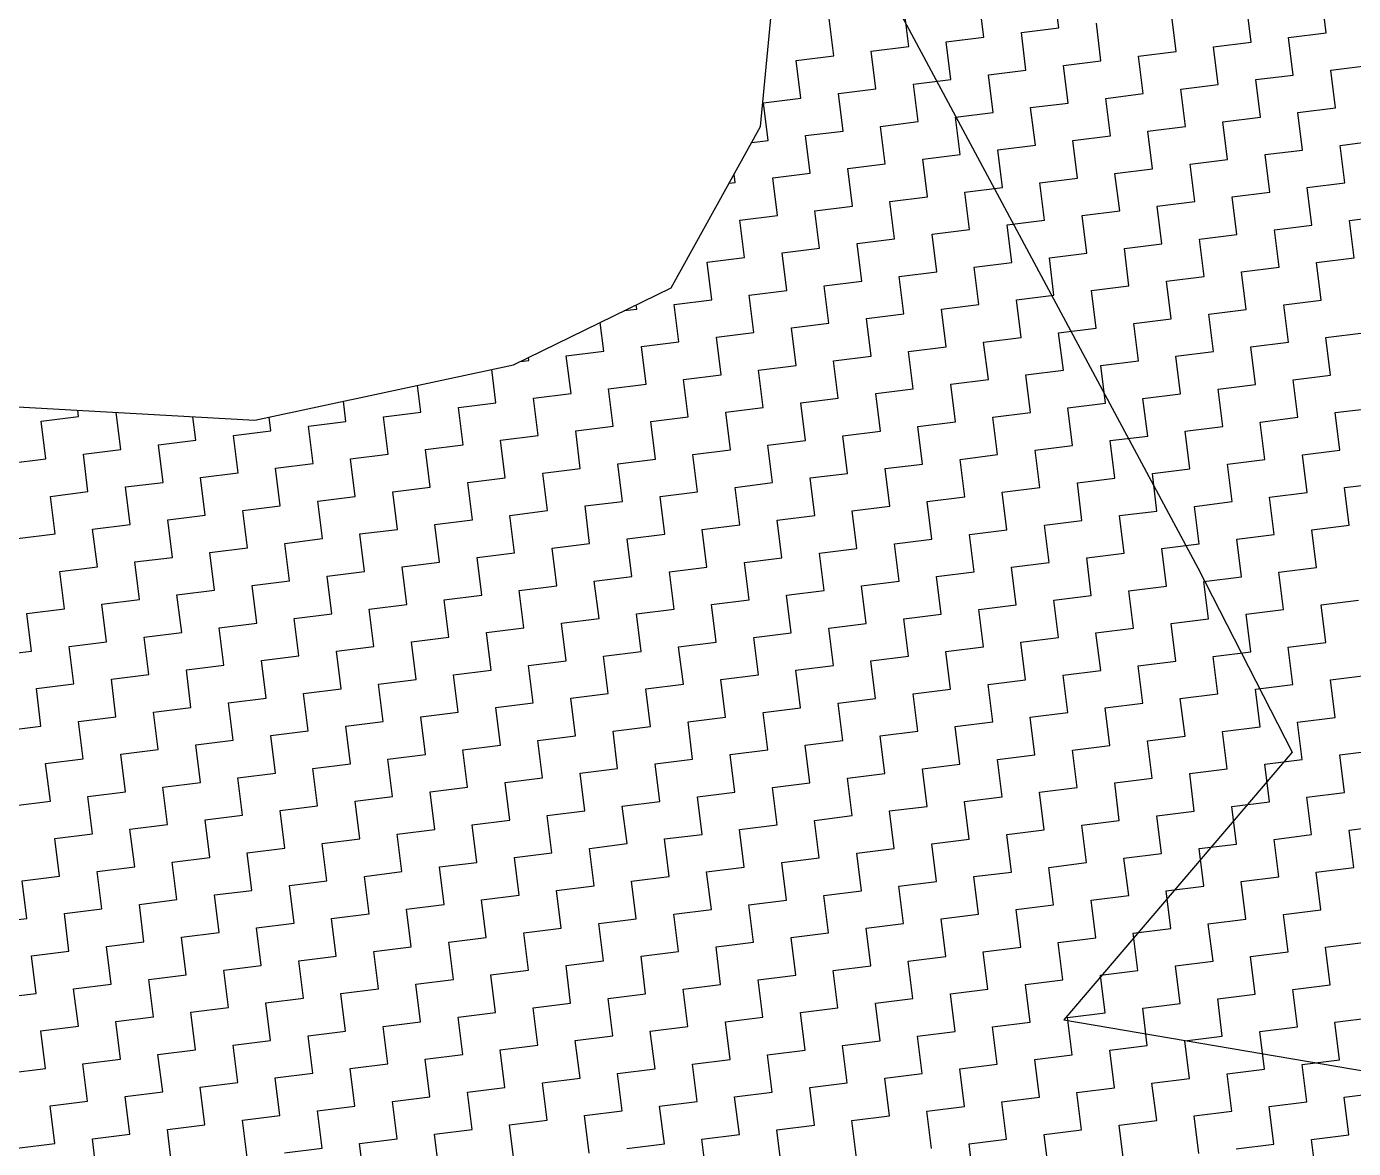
# Model space of a CAD drawing. Header units: metres. Extents: x 290108 to 292128, y 1990044 to 1991719.
# Drawn here: x 290889 to 291066.2, y 1990159 to 1990308.9 of the extents above; entities that cross this region are included whole.
import ezdxf

# ---------------------------------------------------------------- set-up
doc = ezdxf.new("R2010")
doc.units = ezdxf.units.M
doc.header["$MEASUREMENT"] = 0
doc.layers.add('POLY_HATCH', color=12, linetype='Continuous')
doc.layers.add('POLY_PARCEL', color=6, linetype='Continuous')

msp = doc.modelspace()

# ---------------------------------------------------------------- linework, layer by layer
at = {"layer": 'POLY_HATCH'}
for p, q in [((290987.05, 1990295.52), (290989.05, 1990316.56)), ((290975.08, 1990274.01), (290987.05, 1990295.52)), ((290954.02, 1990263.69), (290975.08, 1990274.01)), ((290919.49, 1990256.31), (290954.02, 1990263.69)), ((290885.35, 1990258.22), (290919.49, 1990256.31))]:
    msp.add_line(p, q, dxfattribs=at)
at = {"layer": 'POLY_HATCH', "linetype": 'Continuous'}
for p, q in [((291026.89, 1990308.7), (291026.26, 1990313.72)), ((291062.59, 1990308.06), (291061.97, 1990313.07)), ((291006.84, 1990306.21), (291006.22, 1990311.22)), ((291016.87, 1990307.46), (291016.24, 1990312.47)), ((291052.57, 1990306.81), (291051.95, 1990311.82)), ((290996.82, 1990304.96), (290996.2, 1990309.97)), ((291042.55, 1990305.56), (291041.92, 1990310.57)), ((291021.88, 1990308.08), (291026.89, 1990308.7)), ((291022.5, 1990303.07), (291021.88, 1990308.08)), ((291032.52, 1990304.32), (291031.9, 1990309.33)), ((291057.58, 1990307.43), (291062.59, 1990308.06)), ((291001.83, 1990305.59), (291006.84, 1990306.21)), ((291011.85, 1990306.83), (291016.87, 1990307.46)), ((291012.48, 1990301.82), (291011.85, 1990306.83)), ((291047.56, 1990306.19), (291052.57, 1990306.81)), ((291048.18, 1990301.17), (291047.56, 1990306.19)), ((291058.2, 1990302.42), (291057.58, 1990307.43)), ((290991.81, 1990304.34), (290996.82, 1990304.96)), ((290992.43, 1990299.33), (290991.81, 1990304.34)), ((291002.45, 1990300.58), (291001.83, 1990305.59)), ((291027.51, 1990303.69), (291032.52, 1990304.32)), ((291037.53, 1990304.94), (291042.55, 1990305.56)), ((291038.16, 1990299.93), (291037.53, 1990304.94)), ((291017.49, 1990302.45), (291022.5, 1990303.07)), ((291018.11, 1990297.43), (291017.49, 1990302.45)), ((291028.14, 1990298.68), (291027.51, 1990303.69)), ((291053.19, 1990301.8), (291058.2, 1990302.42)), ((291063.22, 1990303.05), (291068.23, 1990303.67)), ((291063.84, 1990298.03), (291063.22, 1990303.05)), ((290997.44, 1990299.95), (291002.45, 1990300.58)), ((291007.47, 1990301.2), (291012.48, 1990301.82)), ((291008.09, 1990296.19), (291007.47, 1990301.2)), ((291043.17, 1990300.55), (291048.18, 1990301.17)), ((291043.79, 1990295.54), (291043.17, 1990300.55)), ((291053.82, 1990296.79), (291053.19, 1990301.8)), ((290987.42, 1990298.7), (290992.43, 1990299.33)), ((290998.07, 1990294.94), (290997.44, 1990299.95)), ((291033.15, 1990299.3), (291038.16, 1990299.93)), ((291033.77, 1990294.29), (291033.15, 1990299.3)), ((290988.04, 1990293.69), (290987.42, 1990298.7)), ((291013.1, 1990296.81), (291018.11, 1990297.43)), ((291023.12, 1990298.06), (291028.14, 1990298.68)), ((291023.75, 1990293.05), (291023.12, 1990298.06)), ((291058.83, 1990297.41), (291063.84, 1990298.03)), ((291059.45, 1990292.4), (291058.83, 1990297.41)), ((291003.08, 1990295.56), (291008.09, 1990296.19)), ((291003.7, 1990290.55), (291003.08, 1990295.56)), ((291013.72, 1990291.8), (291013.1, 1990296.81)), ((291038.78, 1990294.92), (291043.79, 1990295.54)), ((291048.8, 1990296.16), (291053.82, 1990296.79)), ((291049.43, 1990291.15), (291048.8, 1990296.16)), ((290985.88, 1990293.42), (290988.04, 1990293.69)), ((290993.06, 1990294.32), (290998.07, 1990294.94)), ((290993.68, 1990289.31), (290993.06, 1990294.32)), ((291028.76, 1990293.67), (291033.77, 1990294.29)), ((291029.38, 1990288.66), (291028.76, 1990293.67)), ((291039.41, 1990289.9), (291038.78, 1990294.92)), ((291064.46, 1990293.02), (291069.47, 1990293.65)), ((291008.71, 1990291.18), (291013.72, 1990291.8)), ((291018.74, 1990292.42), (291023.75, 1990293.05)), ((291019.36, 1990287.41), (291018.74, 1990292.42)), ((291054.44, 1990291.78), (291059.45, 1990292.4)), ((291055.06, 1990286.76), (291054.44, 1990291.78)), ((291065.09, 1990288.01), (291064.46, 1990293.02)), ((290998.69, 1990289.93), (291003.7, 1990290.55)), ((290999.31, 1990284.92), (290998.69, 1990289.93)), ((291009.34, 1990286.16), (291008.71, 1990291.18)), ((291034.39, 1990289.28), (291039.41, 1990289.9)), ((291044.42, 1990290.53), (291049.43, 1990291.15)), ((291045.04, 1990285.52), (291044.42, 1990290.53)), ((290983.66, 1990288.06), (290983.52, 1990289.18)), ((290988.67, 1990288.68), (290993.68, 1990289.31)), ((290989.29, 1990283.67), (290988.67, 1990288.68)), ((291024.37, 1990288.03), (291029.38, 1990288.66)), ((291035.02, 1990284.27), (291034.39, 1990289.28)), ((290982.84, 1990287.96), (290983.66, 1990288.06)), ((291014.35, 1990286.79), (291019.36, 1990287.41)), ((291014.97, 1990281.78), (291014.35, 1990286.79)), ((291024.99, 1990283.02), (291024.37, 1990288.03)), ((291050.05, 1990286.14), (291055.06, 1990286.76)), ((291060.07, 1990287.39), (291065.09, 1990288.01)), ((291060.7, 1990282.38), (291060.07, 1990287.39)), ((290994.3, 1990284.29), (290999.31, 1990284.92)), ((291004.33, 1990285.54), (291009.34, 1990286.16)), ((291004.95, 1990280.53), (291004.33, 1990285.54)), ((291040.03, 1990284.89), (291045.04, 1990285.52)), ((291040.65, 1990279.88), (291040.03, 1990284.89)), ((291050.67, 1990281.13), (291050.05, 1990286.14)), ((290984.28, 1990283.05), (290989.29, 1990283.67)), ((290984.9, 1990278.04), (290984.28, 1990283.05)), ((290994.93, 1990279.28), (290994.3, 1990284.29)), ((291019.98, 1990282.4), (291024.99, 1990283.02)), ((291030.01, 1990283.65), (291035.02, 1990284.27)), ((291030.63, 1990278.64), (291030.01, 1990283.65)), ((291065.71, 1990283), (291070.72, 1990283.62)), ((291066.33, 1990277.99), (291065.71, 1990283)), ((291009.96, 1990281.15), (291014.97, 1990281.78)), ((291010.58, 1990276.14), (291009.96, 1990281.15)), ((291020.61, 1990277.39), (291019.98, 1990282.4)), ((291045.66, 1990280.51), (291050.67, 1990281.13)), ((291055.69, 1990281.75), (291060.7, 1990282.38)), ((291056.31, 1990276.74), (291055.69, 1990281.75)), ((290989.91, 1990278.66), (290994.93, 1990279.28)), ((290999.94, 1990279.91), (291004.95, 1990280.53)), ((291000.56, 1990274.89), (290999.94, 1990279.91)), ((291035.64, 1990279.26), (291040.65, 1990279.88)), ((291036.26, 1990274.25), (291035.64, 1990279.26)), ((291046.29, 1990275.49), (291045.66, 1990280.51)), ((290979.89, 1990277.41), (290984.9, 1990278.04)), ((290990.54, 1990273.65), (290989.91, 1990278.66)), ((291025.62, 1990278.01), (291030.63, 1990278.64)), ((291026.24, 1990273), (291025.62, 1990278.01)), ((291061.32, 1990277.36), (291066.33, 1990277.99)), ((290980.51, 1990272.4), (290979.89, 1990277.41)), ((291005.57, 1990275.52), (291010.58, 1990276.14)), ((291015.59, 1990276.76), (291020.61, 1990277.39)), ((291016.22, 1990271.75), (291015.59, 1990276.76)), ((291051.3, 1990276.12), (291056.31, 1990276.74)), ((291051.92, 1990271.11), (291051.3, 1990276.12)), ((291061.94, 1990272.35), (291061.32, 1990277.36)), ((290995.55, 1990274.27), (291000.56, 1990274.89)), ((290996.17, 1990269.26), (290995.55, 1990274.27)), ((291006.2, 1990270.51), (291005.57, 1990275.52)), ((291031.25, 1990273.62), (291036.26, 1990274.25)), ((291041.28, 1990274.87), (291046.29, 1990275.49)), ((291041.9, 1990269.86), (291041.28, 1990274.87)), ((290975.5, 1990271.78), (290980.51, 1990272.4)), ((290985.53, 1990273.02), (290990.54, 1990273.65)), ((290986.15, 1990268.01), (290985.53, 1990273.02)), ((291021.23, 1990272.38), (291026.24, 1990273)), ((291021.85, 1990267.37), (291021.23, 1990272.38)), ((291031.88, 1990268.61), (291031.25, 1990273.62)), ((291056.93, 1990271.73), (291061.94, 1990272.35)), ((290968.84, 1990270.95), (290970.49, 1990271.15)), ((290970.49, 1990271.15), (290970.42, 1990271.72)), ((290976.13, 1990266.77), (290975.5, 1990271.78)), ((291001.18, 1990269.88), (291006.2, 1990270.51)), ((291011.21, 1990271.13), (291016.22, 1990271.75)), ((291011.83, 1990266.12), (291011.21, 1990271.13)), ((291046.91, 1990270.48), (291051.92, 1990271.11)), ((291047.53, 1990265.47), (291046.91, 1990270.48)), ((291057.56, 1990266.72), (291056.93, 1990271.73)), ((290966.1, 1990265.52), (290965.62, 1990269.37)), ((290991.16, 1990268.64), (290996.17, 1990269.26)), ((290991.78, 1990263.62), (290991.16, 1990268.64)), ((291001.81, 1990264.87), (291001.18, 1990269.88)), ((291026.86, 1990267.99), (291031.88, 1990268.61)), ((291036.89, 1990269.24), (291041.9, 1990269.86)), ((291037.51, 1990264.22), (291036.89, 1990269.24)), ((290981.14, 1990267.39), (290986.15, 1990268.01)), ((290981.76, 1990262.38), (290981.14, 1990267.39)), ((291016.84, 1990266.74), (291021.85, 1990267.37)), ((291027.49, 1990262.98), (291026.86, 1990267.99)), ((291062.57, 1990267.34), (291067.58, 1990267.97)), ((291063.19, 1990262.33), (291062.57, 1990267.34)), ((290961.09, 1990264.9), (290966.1, 1990265.52)), ((290971.12, 1990266.14), (290976.13, 1990266.77)), ((290971.74, 1990261.13), (290971.12, 1990266.14)), ((291006.82, 1990265.5), (291011.83, 1990266.12)), ((291007.44, 1990260.48), (291006.82, 1990265.5)), ((291017.47, 1990261.73), (291016.84, 1990266.74)), ((291042.52, 1990264.85), (291047.53, 1990265.47)), ((291052.55, 1990266.09), (291057.56, 1990266.72)), ((291053.17, 1990261.08), (291052.55, 1990266.09)), ((290954.92, 1990264.13), (290956.08, 1990264.27)), ((290956.08, 1990264.27), (290956.03, 1990264.67)), ((290961.72, 1990259.88), (290961.09, 1990264.9)), ((290986.77, 1990263), (290991.78, 1990263.62)), ((290996.8, 1990264.25), (291001.81, 1990264.87)), ((290997.42, 1990259.24), (290996.8, 1990264.25)), ((291032.5, 1990263.6), (291037.51, 1990264.22)), ((291033.12, 1990258.59), (291032.5, 1990263.6)), ((291043.15, 1990259.84), (291042.52, 1990264.85)), ((290951.69, 1990258.64), (290951.14, 1990263.07)), ((290976.75, 1990261.75), (290981.76, 1990262.38)), ((290977.37, 1990256.74), (290976.75, 1990261.75)), ((290987.4, 1990257.99), (290986.77, 1990263)), ((291012.45, 1990261.11), (291017.47, 1990261.73)), ((291022.48, 1990262.35), (291027.49, 1990262.98)), ((291023.1, 1990257.34), (291022.48, 1990262.35)), ((291058.18, 1990261.71), (291063.19, 1990262.33)), ((291058.8, 1990256.7), (291058.18, 1990261.71)), ((290941.67, 1990257.39), (290941.23, 1990260.95)), ((290956.7, 1990259.26), (290961.72, 1990259.88)), ((290966.73, 1990260.51), (290971.74, 1990261.13)), ((290967.35, 1990255.5), (290966.73, 1990260.51)), ((291002.43, 1990259.86), (291007.44, 1990260.48)), ((291003.05, 1990254.85), (291002.43, 1990259.86)), ((291013.08, 1990256.1), (291012.45, 1990261.11)), ((291038.13, 1990259.21), (291043.15, 1990259.84)), ((291048.16, 1990260.46), (291053.17, 1990261.08)), ((291048.78, 1990255.45), (291048.16, 1990260.46)), ((290931.65, 1990256.14), (290931.31, 1990258.84)), ((290946.68, 1990258.01), (290951.69, 1990258.64)), ((290947.31, 1990253), (290946.68, 1990258.01)), ((290957.33, 1990254.25), (290956.7, 1990259.26)), ((290982.39, 1990257.37), (290987.4, 1990257.99)), ((290992.41, 1990258.61), (290997.42, 1990259.24)), ((290993.03, 1990253.6), (290992.41, 1990258.61)), ((291028.11, 1990257.97), (291033.12, 1990258.59)), ((291038.76, 1990254.2), (291038.13, 1990259.21)), ((290890.93, 1990256.17), (290895.94, 1990256.79)), ((290895.94, 1990256.79), (290895.84, 1990257.64)), ((290901.58, 1990252.4), (290900.96, 1990257.35)), ((290911.6, 1990253.65), (290911.21, 1990256.77)), ((290921.62, 1990254.9), (290921.4, 1990256.72)), ((290936.66, 1990256.77), (290941.67, 1990257.39)), ((290937.28, 1990251.76), (290936.66, 1990256.77)), ((290972.36, 1990256.12), (290977.37, 1990256.74)), ((290983.01, 1990252.36), (290982.39, 1990257.37)), ((291018.09, 1990256.72), (291023.1, 1990257.34)), ((291018.71, 1990251.71), (291018.09, 1990256.72)), ((291028.73, 1990252.95), (291028.11, 1990257.97)), ((291053.79, 1990256.07), (291058.8, 1990256.7)), ((291063.81, 1990257.32), (291068.83, 1990257.94)), ((291064.44, 1990252.31), (291063.81, 1990257.32)), ((290891.56, 1990251.16), (290890.93, 1990256.17)), ((290916.61, 1990254.27), (290921.62, 1990254.9)), ((290926.64, 1990255.52), (290931.65, 1990256.14)), ((290927.26, 1990250.51), (290926.64, 1990255.52)), ((290962.34, 1990254.87), (290967.35, 1990255.5)), ((290962.96, 1990249.86), (290962.34, 1990254.87)), ((290972.99, 1990251.11), (290972.36, 1990256.12)), ((290998.04, 1990254.23), (291003.05, 1990254.85)), ((291008.07, 1990255.47), (291013.08, 1990256.1)), ((291008.69, 1990250.46), (291008.07, 1990255.47)), ((291043.77, 1990254.83), (291048.78, 1990255.45)), ((291044.39, 1990249.81), (291043.77, 1990254.83)), ((291054.42, 1990251.06), (291053.79, 1990256.07)), ((290906.59, 1990253.03), (290911.6, 1990253.65)), ((290907.21, 1990248.01), (290906.59, 1990253.03)), ((290917.24, 1990249.26), (290916.61, 1990254.27)), ((290942.29, 1990252.38), (290947.31, 1990253)), ((290952.32, 1990253.63), (290957.33, 1990254.25)), ((290952.94, 1990248.61), (290952.32, 1990253.63)), ((290988.02, 1990252.98), (290993.03, 1990253.6)), ((290988.64, 1990247.97), (290988.02, 1990252.98)), ((290998.67, 1990249.21), (290998.04, 1990254.23)), ((291023.72, 1990252.33), (291028.73, 1990252.95)), ((291033.75, 1990253.58), (291038.76, 1990254.2)), ((291034.37, 1990248.57), (291033.75, 1990253.58)), ((290886.54, 1990250.53), (290891.56, 1990251.16)), ((290896.57, 1990251.78), (290901.58, 1990252.4)), ((290897.19, 1990246.77), (290896.57, 1990251.78)), ((290932.27, 1990251.13), (290937.28, 1990251.76)), ((290932.89, 1990246.12), (290932.27, 1990251.13)), ((290942.92, 1990247.37), (290942.29, 1990252.38)), ((290967.97, 1990250.48), (290972.99, 1990251.11)), ((290978, 1990251.73), (290983.01, 1990252.36)), ((290978.62, 1990246.72), (290978, 1990251.73)), ((291013.7, 1990251.08), (291018.71, 1990251.71)), ((291014.32, 1990246.07), (291013.7, 1990251.08)), ((291024.35, 1990247.32), (291023.72, 1990252.33)), ((291049.4, 1990250.44), (291054.42, 1990251.06)), ((291059.43, 1990251.68), (291064.44, 1990252.31)), ((291060.05, 1990246.67), (291059.43, 1990251.68)), ((290912.23, 1990248.64), (290917.24, 1990249.26)), ((290922.25, 1990249.89), (290927.26, 1990250.51)), ((290922.87, 1990244.87), (290922.25, 1990249.89)), ((290957.95, 1990249.24), (290962.96, 1990249.86)), ((290958.58, 1990244.23), (290957.95, 1990249.24)), ((290968.6, 1990245.47), (290967.97, 1990250.48)), ((290993.66, 1990248.59), (290998.67, 1990249.21)), ((291003.68, 1990249.84), (291008.69, 1990250.46)), ((291004.3, 1990244.83), (291003.68, 1990249.84)), ((291039.38, 1990249.19), (291044.39, 1990249.81)), ((291040, 1990244.18), (291039.38, 1990249.19)), ((291050.03, 1990245.43), (291049.4, 1990250.44)), ((290902.2, 1990247.39), (290907.21, 1990248.01)), ((290902.83, 1990242.38), (290902.2, 1990247.39)), ((290912.85, 1990243.63), (290912.23, 1990248.64)), ((290937.91, 1990246.74), (290942.92, 1990247.37)), ((290947.93, 1990247.99), (290952.94, 1990248.61)), ((290948.55, 1990242.98), (290947.93, 1990247.99)), ((290983.63, 1990247.34), (290988.64, 1990247.97)), ((290984.26, 1990242.33), (290983.63, 1990247.34)), ((290994.28, 1990243.58), (290993.66, 1990248.59)), ((291029.36, 1990247.94), (291034.37, 1990248.57)), ((291029.98, 1990242.93), (291029.36, 1990247.94)), ((291065.06, 1990247.3), (291070.07, 1990247.92)), ((290892.18, 1990246.14), (290897.19, 1990246.77)), ((290892.8, 1990241.13), (290892.18, 1990246.14)), ((290927.88, 1990245.5), (290932.89, 1990246.12)), ((290938.53, 1990241.73), (290937.91, 1990246.74)), ((290973.61, 1990246.1), (290978.62, 1990246.72)), ((290974.23, 1990241.09), (290973.61, 1990246.1)), ((291009.31, 1990245.45), (291014.32, 1990246.07)), ((291019.34, 1990246.7), (291024.35, 1990247.32)), ((291019.96, 1990241.68), (291019.34, 1990246.7)), ((291055.04, 1990246.05), (291060.05, 1990246.67)), ((291055.66, 1990241.04), (291055.04, 1990246.05)), ((291065.69, 1990242.28), (291065.06, 1990247.3)), ((290917.86, 1990244.25), (290922.87, 1990244.87)), ((290918.48, 1990239.24), (290917.86, 1990244.25)), ((290928.51, 1990240.49), (290927.88, 1990245.5)), ((290953.56, 1990243.6), (290958.58, 1990244.23)), ((290963.59, 1990244.85), (290968.6, 1990245.47)), ((290964.21, 1990239.84), (290963.59, 1990244.85)), ((290999.29, 1990244.2), (291004.3, 1990244.83)), ((290999.91, 1990239.19), (290999.29, 1990244.2)), ((291009.94, 1990240.44), (291009.31, 1990245.45)), ((291034.99, 1990243.56), (291040, 1990244.18)), ((291045.02, 1990244.8), (291050.03, 1990245.43)), ((291045.64, 1990239.79), (291045.02, 1990244.8)), ((290897.81, 1990241.76), (290902.83, 1990242.38)), ((290907.84, 1990243), (290912.85, 1990243.63)), ((290908.46, 1990237.99), (290907.84, 1990243)), ((290943.54, 1990242.36), (290948.55, 1990242.98)), ((290944.16, 1990237.34), (290943.54, 1990242.36)), ((290954.19, 1990238.59), (290953.56, 1990243.6)), ((290979.24, 1990241.71), (290984.26, 1990242.33)), ((290989.27, 1990242.96), (290994.28, 1990243.58)), ((290989.89, 1990237.94), (290989.27, 1990242.96)), ((291024.97, 1990242.31), (291029.98, 1990242.93)), ((291025.59, 1990237.3), (291024.97, 1990242.31)), ((291035.62, 1990238.54), (291034.99, 1990243.56)), ((291060.67, 1990241.66), (291065.69, 1990242.28)), ((290887.79, 1990240.51), (290892.8, 1990241.13)), ((290898.44, 1990236.74), (290897.81, 1990241.76)), ((290923.5, 1990239.86), (290928.51, 1990240.49)), ((290933.52, 1990241.11), (290938.53, 1990241.73)), ((290934.14, 1990236.1), (290933.52, 1990241.11)), ((290969.22, 1990240.46), (290974.23, 1990241.09)), ((290969.84, 1990235.45), (290969.22, 1990240.46)), ((290979.87, 1990236.7), (290979.24, 1990241.71)), ((291004.92, 1990239.81), (291009.94, 1990240.44)), ((291014.95, 1990241.06), (291019.96, 1990241.68)), ((291015.57, 1990236.05), (291014.95, 1990241.06)), ((291050.65, 1990240.41), (291055.66, 1990241.04)), ((291051.27, 1990235.4), (291050.65, 1990240.41)), ((291061.3, 1990236.65), (291060.67, 1990241.66)), ((290913.47, 1990238.62), (290918.48, 1990239.24)), ((290914.1, 1990233.6), (290913.47, 1990238.62)), ((290924.12, 1990234.85), (290923.5, 1990239.86)), ((290949.18, 1990237.97), (290954.19, 1990238.59)), ((290959.2, 1990239.21), (290964.21, 1990239.84)), ((290959.82, 1990234.2), (290959.2, 1990239.21)), ((290994.9, 1990238.57), (290999.91, 1990239.19)), ((290995.53, 1990233.56), (290994.9, 1990238.57)), ((291005.55, 1990234.8), (291004.92, 1990239.81)), ((291030.61, 1990237.92), (291035.62, 1990238.54)), ((291040.63, 1990239.17), (291045.64, 1990239.79)), ((291041.25, 1990234.16), (291040.63, 1990239.17)), ((290893.43, 1990236.12), (290898.44, 1990236.74)), ((290903.45, 1990237.37), (290908.46, 1990237.99)), ((290904.07, 1990232.36), (290903.45, 1990237.37)), ((290939.15, 1990236.72), (290944.16, 1990237.34)), ((290939.78, 1990231.71), (290939.15, 1990236.72)), ((290949.8, 1990232.96), (290949.18, 1990237.97)), ((290974.86, 1990236.07), (290979.87, 1990236.7)), ((290984.88, 1990237.32), (290989.89, 1990237.94)), ((290985.5, 1990232.31), (290984.88, 1990237.32)), ((291020.58, 1990236.67), (291025.59, 1990237.3)), ((291031.23, 1990232.91), (291030.61, 1990237.92)), ((290894.05, 1990231.11), (290893.43, 1990236.12)), ((290929.13, 1990235.47), (290934.14, 1990236.1)), ((290929.75, 1990230.46), (290929.13, 1990235.47)), ((290964.83, 1990234.83), (290969.84, 1990235.45)), ((290975.48, 1990231.06), (290974.86, 1990236.07)), ((291010.56, 1990235.43), (291015.57, 1990236.05)), ((291011.18, 1990230.42), (291010.56, 1990235.43)), ((291021.21, 1990231.66), (291020.58, 1990236.67)), ((291046.26, 1990234.78), (291051.27, 1990235.4)), ((291056.29, 1990236.03), (291061.3, 1990236.65)), ((291056.91, 1990231.01), (291056.29, 1990236.03)), ((290909.08, 1990232.98), (290914.1, 1990233.6)), ((290919.11, 1990234.23), (290924.12, 1990234.85)), ((290919.73, 1990229.22), (290919.11, 1990234.23)), ((290954.81, 1990233.58), (290959.82, 1990234.2)), ((290955.43, 1990228.57), (290954.81, 1990233.58)), ((290965.46, 1990229.82), (290964.83, 1990234.83)), ((290990.51, 1990232.93), (290995.53, 1990233.56)), ((291000.54, 1990234.18), (291005.55, 1990234.8)), ((291001.16, 1990229.17), (291000.54, 1990234.18)), ((291036.24, 1990233.53), (291041.25, 1990234.16)), ((291036.86, 1990228.52), (291036.24, 1990233.53)), ((291046.89, 1990229.77), (291046.26, 1990234.78)), ((290899.06, 1990231.73), (290904.07, 1990232.36)), ((290899.68, 1990226.72), (290899.06, 1990231.73)), ((290909.71, 1990227.97), (290909.08, 1990232.98)), ((290934.76, 1990231.09), (290939.78, 1990231.71)), ((290944.79, 1990232.33), (290949.8, 1990232.96)), ((290945.41, 1990227.32), (290944.79, 1990232.33)), ((290980.49, 1990231.69), (290985.5, 1990232.31)), ((290981.11, 1990226.67), (290980.49, 1990231.69)), ((290991.14, 1990227.92), (290990.51, 1990232.93)), ((291016.19, 1990231.04), (291021.21, 1990231.66)), ((291026.22, 1990232.29), (291031.23, 1990232.91)), ((291026.84, 1990227.27), (291026.22, 1990232.29)), ((291061.92, 1990231.64), (291066.93, 1990232.26)), ((291062.54, 1990226.63), (291061.92, 1990231.64)), ((290889.04, 1990230.49), (290894.05, 1990231.11)), ((290889.66, 1990225.48), (290889.04, 1990230.49)), ((290924.74, 1990229.84), (290929.75, 1990230.46)), ((290925.37, 1990224.83), (290924.74, 1990229.84)), ((290935.39, 1990226.07), (290934.76, 1990231.09)), ((290960.45, 1990229.19), (290965.46, 1990229.82)), ((290970.47, 1990230.44), (290975.48, 1990231.06)), ((290971.09, 1990225.43), (290970.47, 1990230.44)), ((291006.17, 1990229.79), (291011.18, 1990230.42)), ((291006.8, 1990224.78), (291006.17, 1990229.79)), ((291016.82, 1990226.03), (291016.19, 1990231.04)), ((291041.88, 1990229.14), (291046.89, 1990229.77)), ((291051.9, 1990230.39), (291056.91, 1990231.01)), ((291052.52, 1990225.38), (291051.9, 1990230.39)), ((290904.7, 1990227.35), (290909.71, 1990227.97)), ((290914.72, 1990228.59), (290919.73, 1990229.22)), ((290915.34, 1990223.58), (290914.72, 1990228.59)), ((290950.42, 1990227.95), (290955.43, 1990228.57)), ((290951.05, 1990222.93), (290950.42, 1990227.95)), ((290961.07, 1990224.18), (290960.45, 1990229.19)), ((290986.13, 1990227.3), (290991.14, 1990227.92)), ((290996.15, 1990228.54), (291001.16, 1990229.17)), ((290996.77, 1990223.53), (290996.15, 1990228.54)), ((291031.85, 1990227.9), (291036.86, 1990228.52)), ((291032.48, 1990222.89), (291031.85, 1990227.9)), ((291042.5, 1990224.13), (291041.88, 1990229.14)), ((290894.67, 1990226.1), (290899.68, 1990226.72)), ((290895.3, 1990221.09), (290894.67, 1990226.1)), ((290905.32, 1990222.33), (290904.7, 1990227.35)), ((290930.38, 1990225.45), (290935.39, 1990226.07)), ((290940.4, 1990226.7), (290945.41, 1990227.32)), ((290941.02, 1990221.69), (290940.4, 1990226.7)), ((290976.1, 1990226.05), (290981.11, 1990226.67)), ((290986.75, 1990222.29), (290986.13, 1990227.3)), ((291021.83, 1990226.65), (291026.84, 1990227.27)), ((291022.45, 1990221.64), (291021.83, 1990226.65)), ((291057.53, 1990226), (291062.54, 1990226.63)), ((290884.65, 1990224.85), (290889.66, 1990225.48)), ((290920.35, 1990224.2), (290925.37, 1990224.83)), ((290931, 1990220.44), (290930.38, 1990225.45)), ((290966.08, 1990224.8), (290971.09, 1990225.43)), ((290966.7, 1990219.79), (290966.08, 1990224.8)), ((290976.73, 1990221.04), (290976.1, 1990226.05)), ((291001.78, 1990224.16), (291006.8, 1990224.78)), ((291011.81, 1990225.4), (291016.82, 1990226.03)), ((291012.43, 1990220.39), (291011.81, 1990225.4)), ((291047.51, 1990224.76), (291052.52, 1990225.38)), ((291048.13, 1990219.75), (291047.51, 1990224.76)), ((291058.16, 1990220.99), (291057.53, 1990226)), ((290910.33, 1990222.96), (290915.34, 1990223.58)), ((290910.95, 1990217.95), (290910.33, 1990222.96)), ((290920.98, 1990219.19), (290920.35, 1990224.2)), ((290946.03, 1990222.31), (290951.05, 1990222.93)), ((290956.06, 1990223.56), (290961.07, 1990224.18)), ((290956.68, 1990218.55), (290956.06, 1990223.56)), ((290991.76, 1990222.91), (290996.77, 1990223.53)), ((290992.38, 1990217.9), (290991.76, 1990222.91)), ((291002.41, 1990219.15), (291001.78, 1990224.16)), ((291027.46, 1990222.26), (291032.48, 1990222.89)), ((291037.49, 1990223.51), (291042.5, 1990224.13)), ((291038.11, 1990218.5), (291037.49, 1990223.51)), ((290890.29, 1990220.46), (290895.3, 1990221.09)), ((290900.31, 1990221.71), (290905.32, 1990222.33)), ((290900.93, 1990216.7), (290900.31, 1990221.71)), ((290936.01, 1990221.06), (290941.02, 1990221.69)), ((290936.64, 1990216.05), (290936.01, 1990221.06)), ((290946.66, 1990217.3), (290946.03, 1990222.31)), ((290971.72, 1990220.42), (290976.73, 1990221.04)), ((290981.74, 1990221.66), (290986.75, 1990222.29)), ((290982.36, 1990216.65), (290981.74, 1990221.66)), ((291017.44, 1990221.02), (291022.45, 1990221.64)), ((291018.06, 1990216), (291017.44, 1990221.02)), ((291028.09, 1990217.25), (291027.46, 1990222.26)), ((291053.14, 1990220.37), (291058.16, 1990220.99)), ((291063.17, 1990221.62), (291068.18, 1990222.24)), ((291063.79, 1990216.6), (291063.17, 1990221.62)), ((290890.91, 1990215.45), (290890.29, 1990220.46)), ((290915.97, 1990218.57), (290920.98, 1990219.19)), ((290925.99, 1990219.82), (290931, 1990220.44)), ((290926.61, 1990214.81), (290925.99, 1990219.82)), ((290961.69, 1990219.17), (290966.7, 1990219.79)), ((290962.32, 1990214.16), (290961.69, 1990219.17)), ((290972.34, 1990215.4), (290971.72, 1990220.42)), ((290997.4, 1990218.52), (291002.41, 1990219.15)), ((291007.42, 1990219.77), (291012.43, 1990220.39)), ((291008.04, 1990214.76), (291007.42, 1990219.77)), ((291043.12, 1990219.12), (291048.13, 1990219.75)), ((291043.75, 1990214.11), (291043.12, 1990219.12)), ((291053.77, 1990215.36), (291053.14, 1990220.37)), ((290905.94, 1990217.32), (290910.95, 1990217.95)), ((290906.57, 1990212.31), (290905.94, 1990217.32)), ((290916.59, 1990213.56), (290915.97, 1990218.57)), ((290941.65, 1990216.68), (290946.66, 1990217.3)), ((290951.67, 1990217.92), (290956.68, 1990218.55)), ((290952.29, 1990212.91), (290951.67, 1990217.92)), ((290987.37, 1990217.28), (290992.38, 1990217.9)), ((290988, 1990212.26), (290987.37, 1990217.28)), ((290998.02, 1990213.51), (290997.4, 1990218.52)), ((291023.08, 1990216.63), (291028.09, 1990217.25)), ((291033.1, 1990217.87), (291038.11, 1990218.5)), ((291033.72, 1990212.86), (291033.1, 1990217.87)), ((290885.9, 1990214.83), (290890.91, 1990215.45)), ((290895.92, 1990216.08), (290900.93, 1990216.7)), ((290896.54, 1990211.06), (290895.92, 1990216.08)), ((290931.62, 1990215.43), (290936.64, 1990216.05)), ((290932.25, 1990210.42), (290931.62, 1990215.43)), ((290942.27, 1990211.66), (290941.65, 1990216.68)), ((290977.35, 1990216.03), (290982.36, 1990216.65)), ((290977.97, 1990211.02), (290977.35, 1990216.03)), ((291013.05, 1990215.38), (291018.06, 1990216)), ((291023.7, 1990211.62), (291023.08, 1990216.63)), ((291058.78, 1990215.98), (291063.79, 1990216.6)), ((291059.4, 1990210.97), (291058.78, 1990215.98)), ((290921.6, 1990214.18), (290926.61, 1990214.81)), ((290922.22, 1990209.17), (290921.6, 1990214.18)), ((290957.3, 1990213.53), (290962.32, 1990214.16)), ((290967.33, 1990214.78), (290972.34, 1990215.4)), ((290967.95, 1990209.77), (290967.33, 1990214.78)), ((291003.03, 1990214.13), (291008.04, 1990214.76)), ((291003.65, 1990209.12), (291003.03, 1990214.13)), ((291013.68, 1990210.37), (291013.05, 1990215.38)), ((291038.73, 1990213.49), (291043.75, 1990214.11)), ((291048.76, 1990214.73), (291053.77, 1990215.36)), ((291049.38, 1990209.72), (291048.76, 1990214.73)), ((290901.56, 1990211.69), (290906.57, 1990212.31)), ((290911.58, 1990212.93), (290916.59, 1990213.56)), ((290912.2, 1990207.92), (290911.58, 1990212.93)), ((290947.28, 1990212.29), (290952.29, 1990212.91)), ((290947.9, 1990207.28), (290947.28, 1990212.29)), ((290957.93, 1990208.52), (290957.3, 1990213.53)), ((290982.98, 1990211.64), (290988, 1990212.26)), ((290993.01, 1990212.89), (290998.02, 1990213.51)), ((290993.63, 1990207.88), (290993.01, 1990212.89)), ((291028.71, 1990212.24), (291033.72, 1990212.86)), ((291029.33, 1990207.23), (291028.71, 1990212.24)), ((291039.36, 1990208.48), (291038.73, 1990213.49)), ((291064.41, 1990211.59), (291069.43, 1990212.22)), ((290891.53, 1990210.44), (290896.54, 1990211.06)), ((290892.16, 1990205.43), (290891.53, 1990210.44)), ((290902.18, 1990206.68), (290901.56, 1990211.69)), ((290927.24, 1990209.79), (290932.25, 1990210.42)), ((290937.26, 1990211.04), (290942.27, 1990211.66)), ((290937.88, 1990206.03), (290937.26, 1990211.04)), ((290972.96, 1990210.39), (290977.97, 1990211.02)), ((290973.59, 1990205.38), (290972.96, 1990210.39)), ((290983.61, 1990206.63), (290982.98, 1990211.64)), ((291008.67, 1990209.75), (291013.68, 1990210.37)), ((291018.69, 1990210.99), (291023.7, 1990211.62)), ((291019.31, 1990205.98), (291018.69, 1990210.99)), ((291054.39, 1990210.35), (291059.4, 1990210.97)), ((291055.02, 1990205.33), (291054.39, 1990210.35)), ((291065.04, 1990206.58), (291064.41, 1990211.59)), ((290917.21, 1990208.55), (290922.22, 1990209.17)), ((290917.84, 1990203.54), (290917.21, 1990208.55)), ((290927.86, 1990204.78), (290927.24, 1990209.79)), ((290952.92, 1990207.9), (290957.93, 1990208.52)), ((290962.94, 1990209.15), (290967.95, 1990209.77)), ((290963.56, 1990204.14), (290962.94, 1990209.15)), ((290998.64, 1990208.5), (291003.65, 1990209.12)), ((290999.27, 1990203.49), (290998.64, 1990208.5)), ((291009.29, 1990204.73), (291008.67, 1990209.75)), ((291034.35, 1990207.85), (291039.36, 1990208.48)), ((291044.37, 1990209.1), (291049.38, 1990209.72)), ((291044.99, 1990204.09), (291044.37, 1990209.1)), ((290897.17, 1990206.05), (290902.18, 1990206.68)), ((290907.19, 1990207.3), (290912.2, 1990207.92)), ((290907.81, 1990202.29), (290907.19, 1990207.3)), ((290942.89, 1990206.65), (290947.9, 1990207.28)), ((290943.52, 1990201.64), (290942.89, 1990206.65)), ((290953.54, 1990202.89), (290952.92, 1990207.9)), ((290978.6, 1990206.01), (290983.61, 1990206.63)), ((290988.62, 1990207.25), (290993.63, 1990207.88)), ((290989.24, 1990202.24), (290988.62, 1990207.25)), ((291024.32, 1990206.61), (291029.33, 1990207.23)), ((291024.95, 1990201.59), (291024.32, 1990206.61)), ((291034.97, 1990202.84), (291034.35, 1990207.85)), ((291060.03, 1990205.96), (291065.04, 1990206.58)), ((290887.14, 1990204.81), (290892.16, 1990205.43)), ((290897.79, 1990201.04), (290897.17, 1990206.05)), ((290932.87, 1990205.41), (290937.88, 1990206.03)), ((290933.49, 1990200.39), (290932.87, 1990205.41)), ((290968.57, 1990204.76), (290973.59, 1990205.38)), ((290979.22, 1990200.99), (290978.6, 1990206.01)), ((291014.3, 1990205.36), (291019.31, 1990205.98)), ((291014.92, 1990200.35), (291014.3, 1990205.36)), ((291050, 1990204.71), (291055.02, 1990205.33)), ((291060.65, 1990200.95), (291060.03, 1990205.96)), ((290912.83, 1990202.91), (290917.84, 1990203.54)), ((290922.85, 1990204.16), (290927.86, 1990204.78)), ((290923.47, 1990199.15), (290922.85, 1990204.16)), ((290958.55, 1990203.51), (290963.56, 1990204.14)), ((290959.17, 1990198.5), (290958.55, 1990203.51)), ((290969.2, 1990199.75), (290968.57, 1990204.76)), ((290994.25, 1990202.86), (290999.27, 1990203.49)), ((291004.28, 1990204.11), (291009.29, 1990204.73)), ((291004.9, 1990199.1), (291004.28, 1990204.11)), ((291039.98, 1990203.46), (291044.99, 1990204.09)), ((291040.6, 1990198.45), (291039.98, 1990203.46)), ((291050.63, 1990199.7), (291050, 1990204.71)), ((290902.8, 1990201.67), (290907.81, 1990202.29)), ((290903.43, 1990196.65), (290902.8, 1990201.67)), ((290913.45, 1990197.9), (290912.83, 1990202.91)), ((290938.51, 1990201.02), (290943.52, 1990201.64)), ((290948.53, 1990202.26), (290953.54, 1990202.89)), ((290949.15, 1990197.25), (290948.53, 1990202.26)), ((290984.23, 1990201.62), (290989.24, 1990202.24)), ((290984.86, 1990196.61), (290984.23, 1990201.62)), ((290994.88, 1990197.85), (290994.25, 1990202.86)), ((291019.94, 1990200.97), (291024.95, 1990201.59)), ((291029.96, 1990202.22), (291034.97, 1990202.84)), ((291030.58, 1990197.21), (291029.96, 1990202.22)), ((291065.66, 1990201.57), (291070.67, 1990202.19)), ((291066.28, 1990196.56), (291065.66, 1990201.57)), ((290892.78, 1990200.42), (290897.79, 1990201.04)), ((290893.4, 1990195.41), (290892.78, 1990200.42)), ((290928.48, 1990199.77), (290933.49, 1990200.39)), ((290929.11, 1990194.76), (290928.48, 1990199.77)), ((290939.13, 1990196.01), (290938.51, 1990201.02)), ((290964.19, 1990199.12), (290969.2, 1990199.75)), ((290974.21, 1990200.37), (290979.22, 1990200.99)), ((290974.83, 1990195.36), (290974.21, 1990200.37)), ((291009.91, 1990199.72), (291014.92, 1990200.35)), ((291010.54, 1990194.71), (291009.91, 1990199.72)), ((291020.56, 1990195.96), (291019.94, 1990200.97)), ((291045.62, 1990199.08), (291050.63, 1990199.7)), ((291055.64, 1990200.32), (291060.65, 1990200.95)), ((291056.26, 1990195.31), (291055.64, 1990200.32)), ((290908.44, 1990197.28), (290913.45, 1990197.9)), ((290918.46, 1990198.52), (290923.47, 1990199.15)), ((290919.08, 1990193.51), (290918.46, 1990198.52)), ((290954.16, 1990197.88), (290959.17, 1990198.5)), ((290954.79, 1990192.87), (290954.16, 1990197.88)), ((290964.81, 1990194.11), (290964.19, 1990199.12)), ((290989.87, 1990197.23), (290994.88, 1990197.85)), ((290999.89, 1990198.48), (291004.9, 1990199.1)), ((291000.51, 1990193.46), (290999.89, 1990198.48)), ((291035.59, 1990197.83), (291040.6, 1990198.45)), ((291036.22, 1990192.82), (291035.59, 1990197.83)), ((291046.24, 1990194.06), (291045.62, 1990199.08)), ((290898.41, 1990196.03), (290903.43, 1990196.65)), ((290899.04, 1990191.02), (290898.41, 1990196.03)), ((290909.06, 1990192.27), (290908.44, 1990197.28)), ((290934.12, 1990195.38), (290939.13, 1990196.01)), ((290944.14, 1990196.63), (290949.15, 1990197.25)), ((290944.76, 1990191.62), (290944.14, 1990196.63)), ((290979.84, 1990195.98), (290984.86, 1990196.61)), ((290980.47, 1990190.97), (290979.84, 1990195.98)), ((290990.49, 1990192.22), (290989.87, 1990197.23)), ((291015.55, 1990195.34), (291020.56, 1990195.96)), ((291025.57, 1990196.58), (291030.58, 1990197.21)), ((291026.19, 1990191.57), (291025.57, 1990196.58)), ((291061.27, 1990195.93), (291066.28, 1990196.56)), ((291061.9, 1990190.92), (291061.27, 1990195.93)), ((290888.39, 1990194.78), (290893.4, 1990195.41)), ((290889.01, 1990189.77), (290888.39, 1990194.78)), ((290924.09, 1990194.14), (290929.11, 1990194.76)), ((290934.74, 1990190.37), (290934.12, 1990195.38)), ((290969.82, 1990194.74), (290974.83, 1990195.36)), ((290970.44, 1990189.72), (290969.82, 1990194.74)), ((291005.52, 1990194.09), (291010.54, 1990194.71)), ((291016.17, 1990190.32), (291015.55, 1990195.34)), ((291051.25, 1990194.69), (291056.26, 1990195.31)), ((291051.87, 1990189.68), (291051.25, 1990194.69)), ((290914.07, 1990192.89), (290919.08, 1990193.51)), ((290914.7, 1990187.88), (290914.07, 1990192.89)), ((290924.72, 1990189.12), (290924.09, 1990194.14)), ((290949.78, 1990192.24), (290954.79, 1990192.87)), ((290959.8, 1990193.49), (290964.81, 1990194.11)), ((290960.42, 1990188.48), (290959.8, 1990193.49)), ((290995.5, 1990192.84), (291000.51, 1990193.46)), ((290996.12, 1990187.83), (290995.5, 1990192.84)), ((291006.15, 1990189.08), (291005.52, 1990194.09)), ((291031.2, 1990192.19), (291036.22, 1990192.82)), ((291041.23, 1990193.44), (291046.24, 1990194.06)), ((291041.85, 1990188.43), (291041.23, 1990193.44)), ((290894.03, 1990190.4), (290899.04, 1990191.02)), ((290904.05, 1990191.64), (290909.06, 1990192.27)), ((290904.67, 1990186.63), (290904.05, 1990191.64)), ((290939.75, 1990190.99), (290944.76, 1990191.62)), ((290940.38, 1990185.98), (290939.75, 1990190.99)), ((290950.4, 1990187.23), (290949.78, 1990192.24)), ((290975.46, 1990190.35), (290980.47, 1990190.97)), ((290985.48, 1990191.59), (290990.49, 1990192.22)), ((290986.1, 1990186.58), (290985.48, 1990191.59)), ((291021.18, 1990190.95), (291026.19, 1990191.57)), ((291021.81, 1990185.94), (291021.18, 1990190.95)), ((291031.83, 1990187.18), (291031.2, 1990192.19)), ((291056.89, 1990190.3), (291061.9, 1990190.92)), ((290884, 1990189.15), (290889.01, 1990189.77)), ((290894.65, 1990185.38), (290894.03, 1990190.4)), ((290919.71, 1990188.5), (290924.72, 1990189.12)), ((290929.73, 1990189.75), (290934.74, 1990190.37)), ((290930.35, 1990184.74), (290929.73, 1990189.75)), ((290965.43, 1990189.1), (290970.44, 1990189.72)), ((290966.06, 1990184.09), (290965.43, 1990189.1)), ((290976.08, 1990185.34), (290975.46, 1990190.35)), ((291001.14, 1990188.45), (291006.15, 1990189.08)), ((291011.16, 1990189.7), (291016.17, 1990190.32)), ((291011.78, 1990184.69), (291011.16, 1990189.7)), ((291046.86, 1990189.05), (291051.87, 1990189.68)), ((291047.49, 1990184.04), (291046.86, 1990189.05)), ((291057.51, 1990185.29), (291056.89, 1990190.3)), ((290909.68, 1990187.25), (290914.7, 1990187.88)), ((290910.31, 1990182.24), (290909.68, 1990187.25)), ((290920.33, 1990183.49), (290919.71, 1990188.5)), ((290945.39, 1990186.61), (290950.4, 1990187.23)), ((290955.41, 1990187.85), (290960.42, 1990188.48)), ((290956.03, 1990182.84), (290955.41, 1990187.85)), ((290991.11, 1990187.21), (290996.12, 1990187.83)), ((290991.74, 1990182.2), (290991.11, 1990187.21)), ((291001.76, 1990183.44), (291001.14, 1990188.45)), ((291026.82, 1990186.56), (291031.83, 1990187.18)), ((291036.84, 1990187.81), (291041.85, 1990188.43)), ((291037.46, 1990182.79), (291036.84, 1990187.81)), ((290889.64, 1990184.76), (290894.65, 1990185.38)), ((290899.66, 1990186.01), (290904.67, 1990186.63)), ((290900.28, 1990181), (290899.66, 1990186.01)), ((290935.36, 1990185.36), (290940.38, 1990185.98)), ((290935.99, 1990180.35), (290935.36, 1990185.36)), ((290946.01, 1990181.6), (290945.39, 1990186.61)), ((290971.07, 1990184.71), (290976.08, 1990185.34)), ((290981.09, 1990185.96), (290986.1, 1990186.58)), ((290981.71, 1990180.95), (290981.09, 1990185.96)), ((291016.79, 1990185.31), (291021.81, 1990185.94)), ((291017.42, 1990180.3), (291016.79, 1990185.31)), ((291027.44, 1990181.55), (291026.82, 1990186.56)), ((291052.5, 1990184.67), (291057.51, 1990185.29)), ((291062.52, 1990185.91), (291067.53, 1990186.54)), ((291063.14, 1990180.9), (291062.52, 1990185.91)), ((290890.26, 1990179.75), (290889.64, 1990184.76)), ((290925.34, 1990184.11), (290930.35, 1990184.74)), ((290925.97, 1990179.1), (290925.34, 1990184.11)), ((290961.05, 1990183.47), (290966.06, 1990184.09)), ((290971.69, 1990179.7), (290971.07, 1990184.71)), ((291006.77, 1990184.07), (291011.78, 1990184.69)), ((291007.39, 1990179.05), (291006.77, 1990184.07)), ((291042.47, 1990183.42), (291047.49, 1990184.04)), ((291053.12, 1990179.65), (291052.5, 1990184.67)), ((290905.3, 1990181.62), (290910.31, 1990182.24)), ((290915.32, 1990182.87), (290920.33, 1990183.49)), ((290915.94, 1990177.85), (290915.32, 1990182.87)), ((290951.02, 1990182.22), (290956.03, 1990182.84)), ((290951.65, 1990177.21), (290951.02, 1990182.22)), ((290961.67, 1990178.45), (290961.05, 1990183.47)), ((290986.73, 1990181.57), (290991.74, 1990182.2)), ((290996.75, 1990182.82), (291001.76, 1990183.44)), ((290997.37, 1990177.81), (290996.75, 1990182.82)), ((291032.45, 1990182.17), (291037.46, 1990182.79)), ((291033.08, 1990177.16), (291032.45, 1990182.17)), ((291043.1, 1990178.41), (291042.47, 1990183.42)), ((290895.27, 1990180.37), (290900.28, 1990181)), ((290895.9, 1990175.36), (290895.27, 1990180.37)), ((290905.92, 1990176.61), (290905.3, 1990181.62)), ((290930.98, 1990179.73), (290935.99, 1990180.35)), ((290941, 1990180.97), (290946.01, 1990181.6)), ((290941.62, 1990175.96), (290941, 1990180.97)), ((290976.7, 1990180.32), (290981.71, 1990180.95)), ((290977.33, 1990175.31), (290976.7, 1990180.32)), ((290987.35, 1990176.56), (290986.73, 1990181.57)), ((291012.41, 1990179.68), (291017.42, 1990180.3)), ((291022.43, 1990180.92), (291027.44, 1990181.55)), ((291023.05, 1990175.91), (291022.43, 1990180.92)), ((291058.13, 1990180.28), (291063.14, 1990180.9)), ((291058.76, 1990175.27), (291058.13, 1990180.28)), ((290885.25, 1990179.13), (290890.26, 1990179.75)), ((290920.95, 1990178.48), (290925.97, 1990179.1)), ((290921.58, 1990173.47), (290920.95, 1990178.48)), ((290931.6, 1990174.71), (290930.98, 1990179.73)), ((290956.66, 1990177.83), (290961.67, 1990178.45)), ((290966.68, 1990179.08), (290971.69, 1990179.7)), ((290967.3, 1990174.07), (290966.68, 1990179.08)), ((291002.38, 1990178.43), (291007.39, 1990179.05)), ((291003.01, 1990173.42), (291002.38, 1990178.43)), ((291013.03, 1990174.67), (291012.41, 1990179.68)), ((291038.09, 1990177.78), (291043.1, 1990178.41)), ((291048.11, 1990179.03), (291053.12, 1990179.65)), ((291048.73, 1990174.02), (291048.11, 1990179.03)), ((290900.91, 1990175.98), (290905.92, 1990176.61)), ((290910.93, 1990177.23), (290915.94, 1990177.85)), ((290911.55, 1990172.22), (290910.93, 1990177.23)), ((290946.63, 1990176.58), (290951.65, 1990177.21)), ((290947.26, 1990171.57), (290946.63, 1990176.58)), ((290957.28, 1990172.82), (290956.66, 1990177.83)), ((290982.34, 1990175.94), (290987.35, 1990176.56)), ((290992.36, 1990177.18), (290997.37, 1990177.81)), ((290992.98, 1990172.17), (290992.36, 1990177.18)), ((291028.06, 1990176.54), (291033.08, 1990177.16)), ((291028.69, 1990171.53), (291028.06, 1990176.54)), ((291038.71, 1990172.77), (291038.09, 1990177.78)), ((291063.77, 1990175.89), (291068.78, 1990176.51)), ((290890.89, 1990174.74), (290895.9, 1990175.36)), ((290891.51, 1990169.73), (290890.89, 1990174.74)), ((290901.53, 1990170.97), (290900.91, 1990175.98)), ((290926.59, 1990174.09), (290931.6, 1990174.71)), ((290936.61, 1990175.34), (290941.62, 1990175.96)), ((290937.23, 1990170.33), (290936.61, 1990175.34)), ((290972.31, 1990174.69), (290977.33, 1990175.31)), ((290972.94, 1990169.68), (290972.31, 1990174.69)), ((290982.96, 1990170.93), (290982.34, 1990175.94)), ((291008.02, 1990174.04), (291013.03, 1990174.67)), ((291018.04, 1990175.29), (291023.05, 1990175.91)), ((291018.66, 1990170.28), (291018.04, 1990175.29)), ((291053.74, 1990174.64), (291058.76, 1990175.27)), ((291064.39, 1990170.88), (291063.77, 1990175.89)), ((290916.57, 1990172.84), (290921.58, 1990173.47)), ((290927.21, 1990169.08), (290926.59, 1990174.09)), ((290962.29, 1990173.44), (290967.3, 1990174.07)), ((290962.92, 1990168.43), (290962.29, 1990173.44)), ((290998, 1990172.8), (291003.01, 1990173.42)), ((291008.64, 1990169.03), (291008.02, 1990174.04)), ((291043.72, 1990173.4), (291048.73, 1990174.02)), ((291044.34, 1990168.38), (291043.72, 1990173.4)), ((291054.37, 1990169.63), (291053.74, 1990174.64)), ((290906.54, 1990171.6), (290911.55, 1990172.22)), ((290907.17, 1990166.59), (290906.54, 1990171.6)), ((290917.19, 1990167.83), (290916.57, 1990172.84)), ((290942.25, 1990170.95), (290947.26, 1990171.57)), ((290952.27, 1990172.2), (290957.28, 1990172.82)), ((290952.89, 1990167.18), (290952.27, 1990172.2)), ((290987.97, 1990171.55), (290992.98, 1990172.17)), ((290988.6, 1990166.54), (290987.97, 1990171.55)), ((290998.62, 1990167.78), (290998, 1990172.8)), ((291023.68, 1990170.9), (291028.69, 1990171.53)), ((291033.7, 1990172.15), (291038.71, 1990172.77)), ((291034.32, 1990167.14), (291033.7, 1990172.15)), ((290886.5, 1990169.1), (290891.51, 1990169.73)), ((290896.52, 1990170.35), (290901.53, 1990170.97)), ((290897.14, 1990165.34), (290896.52, 1990170.35)), ((290932.22, 1990169.7), (290937.23, 1990170.33)), ((290932.85, 1990164.69), (290932.22, 1990169.7)), ((290942.87, 1990165.94), (290942.25, 1990170.95)), ((290967.93, 1990169.06), (290972.94, 1990169.68)), ((290977.95, 1990170.3), (290982.96, 1990170.93)), ((290978.57, 1990165.29), (290977.95, 1990170.3)), ((291013.65, 1990169.65), (291018.66, 1990170.28)), ((291014.28, 1990164.64), (291013.65, 1990169.65)), ((291024.3, 1990165.89), (291023.68, 1990170.9)), ((291049.36, 1990169.01), (291054.37, 1990169.63)), ((291059.38, 1990170.25), (291064.39, 1990170.88)), ((291060, 1990165.24), (291059.38, 1990170.25)), ((290912.18, 1990167.21), (290917.19, 1990167.83)), ((290922.2, 1990168.46), (290927.21, 1990169.08)), ((290922.82, 1990163.44), (290922.2, 1990168.46)), ((290957.9, 1990167.81), (290962.92, 1990168.43)), ((290958.53, 1990162.8), (290957.9, 1990167.81)), ((290968.55, 1990164.04), (290967.93, 1990169.06)), ((290993.61, 1990167.16), (290998.62, 1990167.78)), ((291003.63, 1990168.41), (291008.64, 1990169.03)), ((291004.25, 1990163.4), (291003.63, 1990168.41)), ((291039.33, 1990167.76), (291044.34, 1990168.38)), ((291039.96, 1990162.75), (291039.33, 1990167.76)), ((291049.98, 1990164), (291049.36, 1990169.01)), ((290902.15, 1990165.96), (290907.17, 1990166.59)), ((290902.78, 1990160.95), (290902.15, 1990165.96)), ((290912.8, 1990162.2), (290912.18, 1990167.21)), ((290937.86, 1990165.31), (290942.87, 1990165.94)), ((290947.88, 1990166.56), (290952.89, 1990167.18)), ((290948.5, 1990161.55), (290947.88, 1990166.56)), ((290983.58, 1990165.91), (290988.6, 1990166.54)), ((290984.21, 1990160.9), (290983.58, 1990165.91)), ((290994.23, 1990162.15), (290993.61, 1990167.16)), ((291019.29, 1990165.27), (291024.3, 1990165.89)), ((291029.31, 1990166.51), (291034.32, 1990167.14)), ((291029.93, 1990161.5), (291029.31, 1990166.51)), ((291065.01, 1990165.87), (291070.03, 1990166.49)), ((291065.64, 1990160.85), (291065.01, 1990165.87)), ((290892.13, 1990164.71), (290897.14, 1990165.34)), ((290892.76, 1990159.7), (290892.13, 1990164.71)), ((290927.84, 1990164.07), (290932.85, 1990164.69)), ((290928.46, 1990159.06), (290927.84, 1990164.07)), ((290938.48, 1990160.3), (290937.86, 1990165.31)), ((290963.54, 1990163.42), (290968.55, 1990164.04)), ((290973.56, 1990164.67), (290978.57, 1990165.29)), ((290974.19, 1990159.66), (290973.56, 1990164.67)), ((291009.27, 1990164.02), (291014.28, 1990164.64)), ((291009.89, 1990159.01), (291009.27, 1990164.02)), ((291019.91, 1990160.26), (291019.29, 1990165.27)), ((291054.99, 1990164.62), (291060, 1990165.24)), ((291055.61, 1990159.61), (291054.99, 1990164.62)), ((290917.81, 1990162.82), (290922.82, 1990163.44)), ((290918.44, 1990157.81), (290917.81, 1990162.82)), ((290953.52, 1990162.17), (290958.53, 1990162.8)), ((290964.16, 1990158.41), (290963.54, 1990163.42)), ((290999.24, 1990162.77), (291004.25, 1990163.4)), ((290999.87, 1990157.76), (290999.24, 1990162.77)), ((291034.95, 1990162.13), (291039.96, 1990162.75)), ((291044.97, 1990163.37), (291049.98, 1990164)), ((291045.59, 1990158.36), (291044.97, 1990163.37)), ((290897.77, 1990160.33), (290902.78, 1990160.95)), ((290907.79, 1990161.57), (290912.8, 1990162.2)), ((290908.41, 1990156.56), (290907.79, 1990161.57)), ((290943.49, 1990160.93), (290948.5, 1990161.55)), ((290944.12, 1990155.92), (290943.49, 1990160.93)), ((290954.14, 1990157.16), (290953.52, 1990162.17)), ((290979.2, 1990160.28), (290984.21, 1990160.9)), ((290989.22, 1990161.53), (290994.23, 1990162.15)), ((290989.84, 1990156.51), (290989.22, 1990161.53)), ((291024.92, 1990160.88), (291029.93, 1990161.5)), ((291025.55, 1990155.87), (291024.92, 1990160.88)), ((291035.57, 1990157.11), (291034.95, 1990162.13)), ((291060.63, 1990160.23), (291065.64, 1990160.85)), ((290887.74, 1990159.08), (290892.76, 1990159.7)), ((290898.39, 1990155.32), (290897.77, 1990160.33)), ((290923.45, 1990158.43), (290928.46, 1990159.06)), ((290933.47, 1990159.68), (290938.48, 1990160.3)), ((290934.09, 1990154.67), (290933.47, 1990159.68)), ((290969.17, 1990159.03), (290974.19, 1990159.66)), ((290979.82, 1990155.27), (290979.2, 1990160.28)), ((291014.9, 1990159.63), (291019.91, 1990160.26)), ((291015.52, 1990154.62), (291014.9, 1990159.63)), ((291050.6, 1990158.98), (291055.61, 1990159.61)), ((291061.25, 1990155.22), (291060.63, 1990160.23))]:
    msp.add_line(p, q, dxfattribs=at)
at = {"layer": 'POLY_PARCEL'}
for p, q in [((290909.56, 1990489.89), (291045.48, 1990236.6)), ((291045.48, 1990236.6), (291058.07, 1990211.96)), ((291058.07, 1990211.96), (291027.55, 1990176.2)), ((291027.55, 1990176.2), (291090.33, 1990165.54))]:
    msp.add_line(p, q, dxfattribs=at)

doc.saveas('drawing.dxf')
